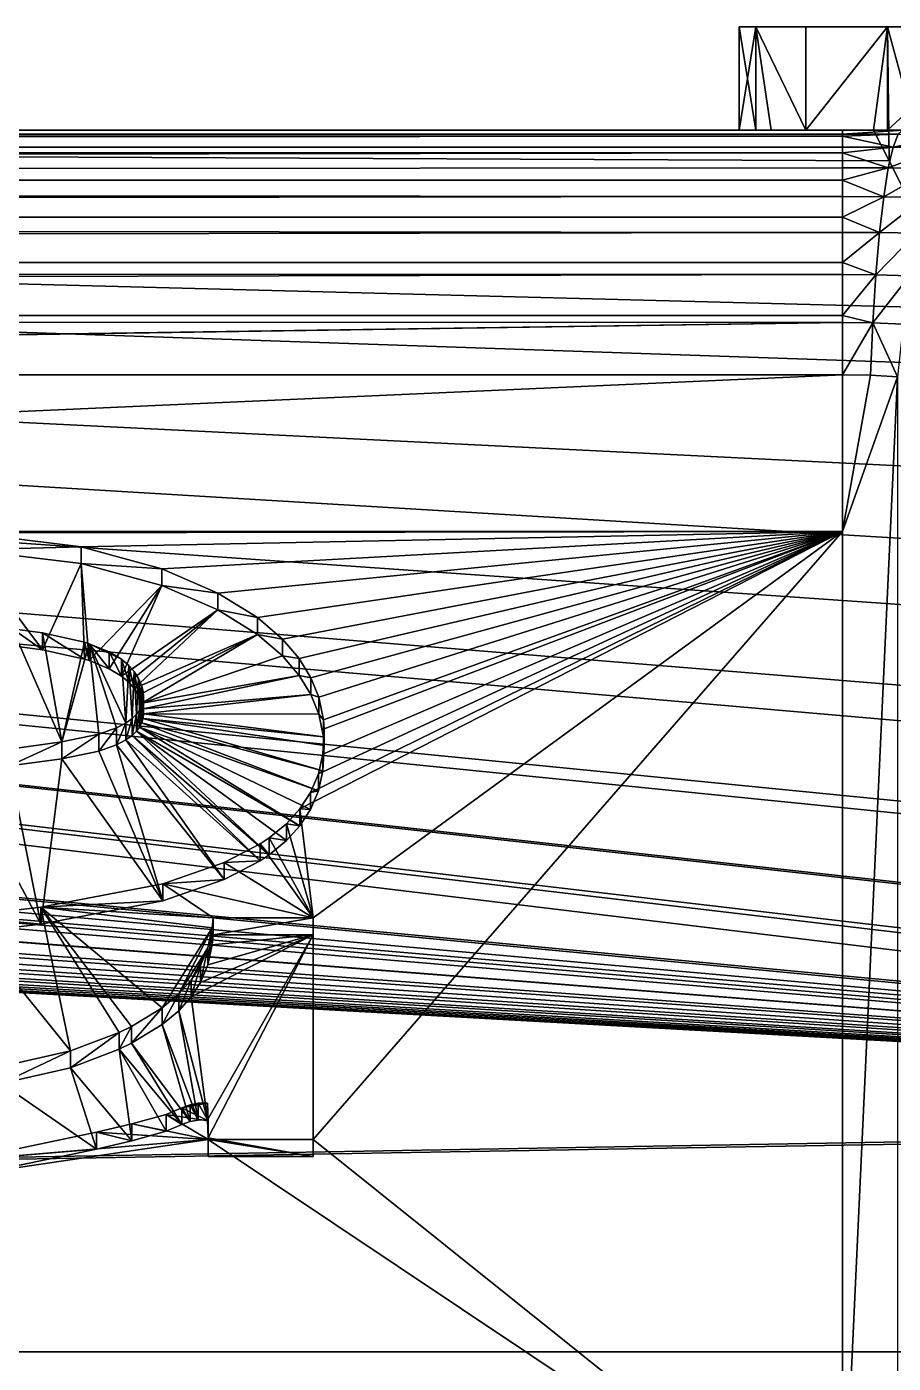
# Model space of a CAD drawing. Header units: metres. Extents: x 0 to 119, y 0 to 68.
# Drawn here: x 79.47 to 83.67, y 61.03 to 67.5 of the extents above; entities that cross this region are included whole.
import ezdxf

# ---------------------------------------------------------------- set-up
doc = ezdxf.new("R2010")
doc.units = ezdxf.units.M

msp = doc.modelspace()

# ---------------------------------------------------------------- linework, layer by layer
for points in [[(83.002014, 67.5, 29.218596), (82.921104, 67, 30.35), (82.921104, 67.5, 30.35)], [(82.921104, 67.5, 30.35), (82.921104, 67, 30.35), (83.002014, 67, 31.481403)], [(82.921104, 67.5, 30.35), (83.002014, 67, 31.481403), (83.002014, 67.5, 31.481403)], [(83.002014, 67.5, 29.218596), (83.002014, 67, 29.218596), (82.921104, 67, 30.35)], [(97.559067, 67.5, 34.648094), (83.002014, 67.5, 29.218596), (82.921104, 67.5, 30.35)], [(97.559067, 67.5, 34.648094), (82.921104, 67.5, 30.35), (83.002014, 67.5, 31.481403)], [(83.002014, 67.5, 31.481403), (83.002014, 67, 31.481403), (83.243134, 67, 32.589775)], [(83.002014, 67.5, 31.481403), (83.243134, 67, 32.589775), (83.243134, 67.5, 32.589775)], [(83.243134, 67, 28.110226), (83.075348, 67, 28.881525), (83.002014, 67.5, 29.218596)], [(83.002014, 67.5, 29.218596), (83.075348, 67, 28.881525), (83.002014, 67, 29.218596)], [(83.243134, 67.5, 28.110226), (83.243134, 67, 28.110226), (83.002014, 67.5, 29.218596)], [(83.243134, 67.5, 28.110226), (83.002014, 67.5, 29.218596), (97.559067, 67.5, 34.648094)], [(83.002014, 67.5, 31.481403), (83.243134, 67.5, 32.589775), (97.559067, 67.5, 34.648094)], [(83.243134, 67, 32.589775), (83.571785, 67, 33.5), (83.639526, 67.5, 33.652546)], [(83.243134, 67.5, 32.589775), (83.243134, 67, 32.589775), (83.639526, 67.5, 33.652546)], [(83.639526, 67.5, 27.047449), (83.639526, 67, 27.047449), (83.243134, 67, 28.110226)], [(83.639526, 67.5, 27.047449), (83.243134, 67, 28.110226), (83.243134, 67.5, 28.110226)], [(97.559067, 67.5, 34.648094), (83.639526, 67.5, 27.047449), (83.243134, 67.5, 28.110226)], [(97.559067, 67.5, 34.648094), (83.243134, 67.5, 32.589775), (83.639526, 67.5, 33.652546)], [(83.571785, 67, 33.5), (83.647041, 66.851196, 33.6488), (83.639526, 67.5, 33.652546)], [(84.183136, 67.5, 26.051905), (84.183136, 67, 26.051905), (83.639526, 67, 27.047449)], [(84.183136, 67.5, 26.051905), (83.639526, 67, 27.047449), (83.639526, 67.5, 27.047449)], [(83.639526, 67.5, 33.652546), (83.647041, 66.851196, 33.6488), (84.00843, 66.136734, 34.363266)], [(83.639526, 67.5, 33.652546), (84.00843, 66.136734, 34.363266), (84.183136, 67.5, 34.648094)], [(97.559067, 67.5, 34.648094), (84.183136, 67.5, 26.051905), (83.639526, 67.5, 27.047449)], [(97.559067, 67.5, 34.648094), (83.639526, 67.5, 33.652546), (84.183136, 67.5, 34.648094)], [(83.421097, 66.979347, 17.51034), (2.121098, 66.972885, 17.469748), (9.029355, 67, 17.797012)], [(83.421097, 66.970566, 17.470276), (2.121098, 66.972885, 17.469748), (83.421097, 66.979347, 17.51034)], [(83.421097, 66.970566, 17.470276), (2.121098, 66.972717, 17.467789), (2.121098, 66.972885, 17.469748)], [(2.121098, 66.892578, 17.151358), (2.121098, 66.972717, 17.467789), (83.421097, 66.970566, 17.470276)], [(83.421097, 66.917824, 17.229591), (2.121098, 66.892578, 17.151358), (83.421097, 66.970566, 17.470276)], [(9.029355, 67, 17.797012), (30.821098, 67, 19), (83.421097, 67, 17.797012)], [(83.421097, 66.979347, 17.51034), (9.029355, 67, 17.797012), (83.421097, 67, 17.797012)], [(83.421097, 67, 17.797012), (30.821098, 67, 19), (32.14629, 67, 19)], [(83.421097, 67, 17.797012), (32.14629, 67, 19), (37.921097, 67, 19)], [(37.921097, 67, 19), (42.2211, 67, 19), (83.421097, 67, 17.797012)], [(42.2211, 67, 19), (47.995907, 67, 19), (83.421097, 67, 17.797012)], [(83.421097, 67, 17.797012), (47.995907, 67, 19), (49.321098, 67, 19)], [(83.421097, 67, 17.797012), (49.321098, 67, 19), (49.555748, 67, 19.018467)], [(49.555748, 67, 19.018467), (49.784622, 67, 19.073416), (83.421097, 67, 17.797012)], [(49.784622, 67, 19.073416), (50.002083, 67, 19.16349), (83.421097, 67, 17.797012)], [(83.421097, 67, 17.797012), (50.002083, 67, 19.16349), (50.202774, 67, 19.286474)], [(83.421097, 67, 17.797012), (50.202774, 67, 19.286474), (50.381756, 67, 19.439339)], [(50.381756, 67, 19.439339), (50.534626, 67, 19.61832), (83.421097, 67, 17.797012)], [(83.421097, 67, 17.797012), (50.534626, 67, 19.61832), (50.657608, 67, 19.819014)], [(83.421097, 67, 17.797012), (50.657608, 67, 19.819014), (83.716087, 67, 17.784113)], [(50.747684, 67, 20.036474), (83.716087, 67, 17.784113), (50.657608, 67, 19.819014)], [(50.802631, 67, 20.265348), (83.716087, 67, 17.784113), (50.747684, 67, 20.036474)], [(84.183136, 67, 26.051905), (84.862885, 67, 25.143856), (50.802631, 67, 20.265348)], [(50.802631, 67, 20.265348), (84.862885, 67, 25.143856), (83.716087, 67, 17.784113)], [(50.821098, 67, 20.499998), (83.243134, 67, 28.110226), (50.802631, 67, 20.265348)], [(50.802631, 67, 20.265348), (83.243134, 67, 28.110226), (83.639526, 67, 27.047449)], [(50.802631, 67, 20.265348), (83.639526, 67, 27.047449), (84.183136, 67, 26.051905)], [(83.002014, 67, 29.218596), (83.075348, 67, 28.881525), (50.821098, 67, 28.881525)], [(50.821098, 67, 28.881525), (83.075348, 67, 28.881525), (50.821098, 67, 20.499998)], [(50.821098, 67, 20.499998), (83.075348, 67, 28.881525), (83.243134, 67, 28.110226)], [(83.571785, 67, 33.5), (83.243134, 67, 32.589775), (50.821098, 67, 33.5)], [(50.821098, 67, 33.5), (83.243134, 67, 32.589775), (83.002014, 67, 31.481403)], [(50.821098, 67, 33.5), (83.002014, 67, 31.481403), (50.821098, 67, 28.881525)], [(50.821098, 67, 28.881525), (83.002014, 67, 31.481403), (82.921104, 67, 30.35)], [(50.821098, 67, 28.881525), (82.921104, 67, 30.35), (83.002014, 67, 29.218596)], [(88.437897, 62.581509, 37.918488), (87.569298, 62.920338, 37.579655), (50.821098, 67, 33.5)], [(50.821098, 66, 34.5), (89.375198, 62.342007, 38.157993), (50.821098, 67, 33.5)], [(50.821098, 67, 33.5), (89.375198, 62.342007, 38.157993), (88.633743, 62.531464, 37.968533)], [(50.821098, 67, 33.5), (88.633743, 62.531464, 37.968533), (88.437897, 62.581509, 37.918488)], [(87.569298, 62.920338, 37.579655), (87.536636, 62.933086, 37.56691), (50.821098, 67, 33.5)], [(50.821098, 67, 33.5), (87.536636, 62.933086, 37.56691), (86.684731, 63.391529, 37.108467)], [(50.821098, 67, 33.5), (86.684731, 63.391529, 37.108467), (86.576988, 63.46772, 37.032284)], [(86.576988, 63.46772, 37.032284), (85.894836, 63.950054, 36.549946), (50.821098, 67, 33.5)], [(50.821098, 67, 33.5), (85.894836, 63.950054, 36.549946), (85.673393, 64.151131, 36.348873)], [(50.821098, 67, 33.5), (85.673393, 64.151131, 36.348873), (85.178619, 64.600388, 35.899612)], [(85.178619, 64.600388, 35.899612), (84.874023, 64.953468, 35.546532), (50.821098, 67, 33.5)], [(50.821098, 67, 33.5), (84.874023, 64.953468, 35.546532), (84.5467, 65.332893, 35.167107)], [(50.821098, 67, 33.5), (84.5467, 65.332893, 35.167107), (84.194214, 65.859291, 34.640713)], [(84.194214, 65.859291, 34.640713), (84.00843, 66.136734, 34.363266), (50.821098, 67, 33.5)], [(50.821098, 67, 33.5), (84.00843, 66.136734, 34.363266), (83.647041, 66.851196, 33.6488)], [(50.821098, 67, 33.5), (83.647041, 66.851196, 33.6488), (83.571785, 67, 33.5)], [(83.716087, 67, 17.784113), (83.69104, 66.979294, 17.498184), (83.421097, 66.979347, 17.51034)], [(83.716087, 67, 17.784113), (83.421097, 66.979347, 17.51034), (83.421097, 67, 17.797012)], [(83.69104, 66.979294, 17.498184), (83.421097, 66.970566, 17.470276), (83.421097, 66.979347, 17.51034)], [(83.69104, 66.979294, 17.498184), (83.666512, 66.917618, 17.218176), (83.421097, 66.970566, 17.470276)], [(83.666512, 66.917618, 17.218176), (83.421097, 66.917824, 17.229591), (83.421097, 66.970566, 17.470276)], [(83.960175, 66.979141, 17.461615), (83.666512, 66.917618, 17.218176), (83.69104, 66.979294, 17.498184)], [(83.960175, 66.979141, 17.461615), (83.911102, 66.917007, 17.183844), (83.666512, 66.917618, 17.218176)], [(83.421097, 66.888939, 17.152763), (2.121098, 66.892578, 17.151358), (83.421097, 66.917824, 17.229591)], [(83.421097, 66.888939, 17.152763), (2.121098, 66.891609, 17.147547), (2.121098, 66.892578, 17.151358)], [(2.121098, 66.761261, 16.850426), (2.121098, 66.891609, 17.147547), (83.421097, 66.888939, 17.152763)], [(83.666512, 66.917618, 17.218176), (83.421097, 66.888939, 17.152763), (83.421097, 66.917824, 17.229591)], [(83.643005, 66.816238, 16.949884), (83.421097, 66.888939, 17.152763), (83.666512, 66.917618, 17.218176)], [(83.911102, 66.917007, 17.183844), (83.643005, 66.816238, 16.949884), (83.666512, 66.917618, 17.218176)], [(83.911102, 66.917007, 17.183844), (83.864098, 66.814896, 16.917784), (83.643005, 66.816238, 16.949884)], [(83.421097, 66.816689, 16.960558), (2.121098, 66.761261, 16.850426), (83.421097, 66.888939, 17.152763)], [(83.643005, 66.816238, 16.949884), (83.421097, 66.816689, 16.960558), (83.421097, 66.888939, 17.152763)], [(83.421097, 66.757271, 16.852674), (2.121098, 66.761261, 16.850426), (83.421097, 66.816689, 16.960558)], [(83.421097, 66.757271, 16.852674), (83.421097, 66.816689, 16.960558), (83.643005, 66.816238, 16.949884)], [(83.421097, 66.757271, 16.852674), (83.643005, 66.816238, 16.949884), (83.621017, 66.677254, 16.698862)], [(83.621017, 66.677254, 16.698862), (83.643005, 66.816238, 16.949884), (83.864098, 66.814896, 16.917784)], [(83.621017, 66.677254, 16.698862), (83.864098, 66.814896, 16.917784), (83.820152, 66.674927, 16.668983)], [(83.421097, 66.757271, 16.852674), (2.121098, 66.758896, 16.845026), (2.121098, 66.761261, 16.850426)], [(83.421097, 66.678032, 16.708799), (2.121098, 66.582497, 16.575058), (2.121098, 66.758896, 16.845026)], [(83.421097, 66.678032, 16.708799), (2.121098, 66.758896, 16.845026), (83.421097, 66.757271, 16.852674)], [(83.621017, 66.677254, 16.698862), (83.421097, 66.678032, 16.708799), (83.421097, 66.757271, 16.852674)], [(83.421097, 66.578995, 16.577765), (2.121098, 66.582497, 16.575058), (83.421097, 66.678032, 16.708799)], [(83.621017, 66.677254, 16.698862), (83.421097, 66.578995, 16.577765), (83.421097, 66.678032, 16.708799)], [(83.600998, 66.503555, 16.470308), (83.421097, 66.578995, 16.577765), (83.621017, 66.677254, 16.698862)], [(83.820152, 66.674927, 16.668983), (83.600998, 66.503555, 16.470308), (83.621017, 66.677254, 16.698862)], [(83.820152, 66.674927, 16.668983), (83.780151, 66.500023, 16.442629), (83.600998, 66.503555, 16.470308)], [(83.421097, 66.578995, 16.577765), (2.121098, 66.578194, 16.568474), (2.121098, 66.582497, 16.575058)], [(83.421097, 66.504723, 16.479513), (2.121098, 66.578194, 16.568474), (83.421097, 66.578995, 16.577765)], [(83.421097, 66.504723, 16.479513), (2.121098, 66.361092, 16.332676), (2.121098, 66.578194, 16.568474)], [(83.600998, 66.503555, 16.470308), (83.421097, 66.504723, 16.479513), (83.421097, 66.578995, 16.577765)], [(83.421097, 66.358711, 16.33514), (2.121098, 66.361092, 16.332676), (83.421097, 66.504723, 16.479513)], [(83.421097, 66.358711, 16.33514), (83.421097, 66.504723, 16.479513), (83.600998, 66.503555, 16.470308)], [(83.421097, 66.358711, 16.33514), (83.600998, 66.503555, 16.470308), (83.583359, 66.298721, 16.268953)], [(83.583359, 66.298721, 16.268953), (83.600998, 66.503555, 16.470308), (83.780151, 66.500023, 16.442629)], [(83.583359, 66.298721, 16.268953), (83.780151, 66.500023, 16.442629), (83.744972, 66.293846, 16.243443)], [(83.421097, 66.358711, 16.33514), (2.121098, 66.354431, 16.325443), (2.121098, 66.361092, 16.332676)], [(83.421097, 66.300339, 16.277435), (2.121098, 66.354431, 16.325443), (83.421097, 66.358711, 16.33514)], [(83.421097, 66.300339, 16.277435), (2.121098, 66.103027, 16.129808), (2.121098, 66.354431, 16.325443)], [(83.583359, 66.298721, 16.268953), (83.421097, 66.300339, 16.277435), (83.421097, 66.358711, 16.33514)], [(83.421097, 66.102104, 16.131102), (2.121098, 66.103027, 16.129808), (83.421097, 66.300339, 16.277435)], [(83.583359, 66.298721, 16.268953), (83.421097, 66.102104, 16.131102), (83.421097, 66.300339, 16.277435)], [(83.568466, 66.067001, 16.098967), (83.421097, 66.102104, 16.131102), (83.583359, 66.298721, 16.268953)], [(83.744972, 66.293846, 16.243443), (83.568466, 66.067001, 16.098967), (83.583359, 66.298721, 16.268953)], [(83.744972, 66.293846, 16.243443), (83.715309, 66.060669, 16.075581), (83.568466, 66.067001, 16.098967)], [(83.421097, 66.102104, 16.131102), (2.121098, 66.093719, 16.122562), (2.121098, 66.103027, 16.129808)], [(83.421097, 66.069107, 16.106743), (2.121098, 66.093719, 16.122562), (83.421097, 66.102104, 16.131102)], [(83.421097, 66.069107, 16.106743), (66.429298, 65.815788, 15.970955), (2.121098, 66.093719, 16.122562)], [(83.421097, 65.815788, 15.970955), (66.429298, 65.815788, 15.970955), (83.421097, 66.069107, 16.106743)], [(83.568466, 66.067001, 16.098967), (83.421097, 66.069107, 16.106743), (83.421097, 66.102104, 16.131102)], [(83.421097, 65.815788, 15.970955), (83.421097, 66.069107, 16.106743), (83.568466, 66.067001, 16.098967)], [(83.568466, 66.067001, 16.098967), (83.556641, 65.813194, 15.963867), (83.421097, 65.815788, 15.970955)], [(83.568466, 66.067001, 16.098967), (83.687012, 65.805656, 15.9433), (83.556641, 65.813194, 15.963867)], [(83.715309, 66.060669, 16.075581), (83.687012, 65.805656, 15.9433), (83.568466, 66.067001, 16.098967)], [(50.821098, 66, 34.5), (50.792446, 65.766663, 34.733341), (89.741478, 62.294712, 38.205288)], [(89.741478, 62.294712, 38.205288), (89.375198, 62.342007, 38.157993), (50.821098, 66, 34.5)], [(66.429298, 65.815788, 15.970955), (83.421097, 65.815788, 15.970955), (66.429298, 65.056313, 15.631657)], [(66.429298, 65.056313, 15.631657), (83.421097, 65.815788, 15.970955), (83.421097, 65.056313, 15.631657)], [(83.556641, 65.813194, 15.963867), (83.421097, 65.056313, 15.631657), (83.421097, 65.815788, 15.970955)], [(83.687012, 65.805656, 15.9433), (83.421097, 65.056313, 15.631657), (83.556641, 65.813194, 15.963867)], [(83.686882, 60.06583, 13.37725), (83.421097, 60.060982, 13.4), (83.687012, 65.805656, 15.9433)], [(83.687012, 65.805656, 15.9433), (83.421097, 60.060982, 13.4), (83.421097, 65.056313, 15.631657)], [(89.741478, 62.294712, 38.205288), (50.792446, 65.766663, 34.733341), (50.776531, 65.63707, 34.86293)], [(90.334648, 62.218117, 38.281879), (50.776531, 65.63707, 34.86293), (50.739777, 65.539383, 34.960613)], [(89.741478, 62.294712, 38.205288), (50.776531, 65.63707, 34.86293), (90.334648, 62.218117, 38.281879)], [(90.334648, 62.218117, 38.281879), (50.739777, 65.539383, 34.960613), (50.65696, 65.319267, 35.180725)], [(50.654789, 65.313507, 35.186493), (50.529243, 65.121895, 35.378098), (90.334648, 62.218117, 38.281879)], [(50.65696, 65.319267, 35.180725), (50.654789, 65.313507, 35.186493), (90.334648, 62.218117, 38.281879)], [(90.334648, 62.218117, 38.281879), (50.529243, 65.121895, 35.378098), (50.48299, 65.051315, 35.448681)], [(90.334648, 62.218117, 38.281879), (50.48299, 65.051315, 35.448681), (50.377182, 64.943848, 35.556145)], [(66.429298, 65.056313, 15.631657), (83.421097, 65.056313, 15.631657), (79.18676, 65.049797, 15.628748)], [(79.18676, 65.049797, 15.628748), (83.421097, 65.056313, 15.631657), (79.736862, 64.983101, 15.59895)], [(79.18676, 64.968224, 15.811354), (79.18676, 65.049797, 15.628748), (79.736862, 64.983101, 15.59895)], [(79.736862, 64.983101, 15.59895), (83.421097, 65.056313, 15.631657), (80.126373, 64.876434, 15.551299)], [(80.126373, 64.876434, 15.551299), (83.421097, 65.056313, 15.631657), (80.398178, 64.758705, 15.498701)], [(83.421097, 65.056313, 15.631657), (80.589607, 64.639938, 15.445647), (80.398178, 64.758705, 15.498701)], [(83.421097, 65.056313, 15.631657), (80.710739, 64.536201, 15.399299), (80.589607, 64.639938, 15.445647)], [(80.791313, 64.442017, 15.357224), (80.710739, 64.536201, 15.399299), (83.421097, 65.056313, 15.631657)], [(83.421097, 65.056313, 15.631657), (80.848022, 64.349213, 15.315762), (80.791313, 64.442017, 15.357224)], [(80.794945, 63.714146, 15.032047), (80.846146, 63.793175, 15.067353), (83.421097, 65.056313, 15.631657)], [(83.421097, 65.056313, 15.631657), (80.859344, 63.18642, 14.796286), (80.794945, 63.714146, 15.032047)], [(83.421097, 65.056313, 15.631657), (80.846146, 63.793175, 15.067353), (80.884483, 63.883579, 15.107741)], [(83.421097, 65.056313, 15.631657), (80.886017, 64.254845, 15.273602), (80.848022, 64.349213, 15.315762)], [(83.421097, 60.060982, 13.4), (80.859344, 62.113972, 14.317171), (83.421097, 65.056313, 15.631657)], [(83.421097, 65.056313, 15.631657), (80.859344, 62.113972, 14.317171), (80.859344, 63.18642, 14.796286)], [(80.884483, 63.883579, 15.107741), (80.906387, 63.979237, 15.150478), (83.421097, 65.056313, 15.631657)], [(80.908821, 64.144485, 15.224299), (80.886017, 64.254845, 15.273602), (83.421097, 65.056313, 15.631657)], [(83.421097, 65.056313, 15.631657), (80.906387, 63.979237, 15.150478), (80.912071, 64.102066, 15.205351)], [(83.421097, 65.056313, 15.631657), (80.912071, 64.102066, 15.205351), (80.908821, 64.144485, 15.224299)], [(79.18676, 64.968224, 15.811354), (79.736862, 64.983101, 15.59895), (79.736862, 64.901512, 15.781555)], [(79.736862, 64.901512, 15.781555), (79.54985, 64.484627, 15.595308), (79.18676, 64.968224, 15.811354)], [(79.18676, 64.968224, 15.811354), (79.54985, 64.484627, 15.595308), (79.404144, 64.503944, 15.603942)], [(79.736862, 64.901512, 15.781555), (79.736862, 64.983101, 15.59895), (80.126373, 64.876434, 15.551299)], [(50.377182, 64.943848, 35.556145), (50.287701, 64.852966, 35.64703), (90.334648, 62.218117, 38.281879)], [(79.736862, 64.901512, 15.781555), (79.753403, 64.43924, 15.575031), (79.54985, 64.484627, 15.595308)], [(79.736862, 64.901512, 15.781555), (80.126373, 64.876434, 15.551299), (80.126373, 64.794853, 15.733905)], [(80.126373, 64.794853, 15.733905), (79.775543, 64.432121, 15.571854), (79.736862, 64.901512, 15.781555)], [(79.775543, 64.432121, 15.571854), (79.753403, 64.43924, 15.575031), (79.736862, 64.901512, 15.781555)], [(50.287701, 64.852966, 35.64703), (50.199875, 64.79055, 35.70945), (90.334648, 62.218117, 38.281879)], [(80.126373, 64.794853, 15.733905), (80.126373, 64.876434, 15.551299), (80.398178, 64.758705, 15.498701)], [(90.334648, 62.218117, 38.281879), (50.199875, 64.79055, 35.70945), (50.08651, 64.709984, 35.79002)], [(80.126373, 64.794853, 15.733905), (79.871552, 64.392555, 15.554173), (79.775543, 64.432121, 15.571854)], [(79.931053, 64.356544, 15.53809), (79.871552, 64.392555, 15.554173), (80.126373, 64.794853, 15.733905)], [(80.126373, 64.794853, 15.733905), (80.398178, 64.677116, 15.681308), (79.931053, 64.356544, 15.53809)], [(80.126373, 64.794853, 15.733905), (80.398178, 64.758705, 15.498701), (80.398178, 64.677116, 15.681308)], [(80.398178, 64.677116, 15.681308), (80.398178, 64.758705, 15.498701), (80.589607, 64.639938, 15.445647)], [(90.334648, 62.218117, 38.281879), (50.08651, 64.709984, 35.79002), (50.000286, 64.667099, 35.832905)], [(50.000286, 64.667099, 35.832905), (49.888046, 64.611275, 35.888733), (90.334648, 62.218117, 38.281879)], [(80.398178, 64.677116, 15.681308), (79.966423, 64.32708, 15.524923), (79.931053, 64.356544, 15.53809)], [(80.398178, 64.677116, 15.681308), (79.993073, 64.297256, 15.511602), (79.966423, 64.32708, 15.524923)], [(80.589607, 64.558365, 15.628252), (79.993073, 64.297256, 15.511602), (80.398178, 64.677116, 15.681308)], [(80.398178, 64.677116, 15.681308), (80.589607, 64.639938, 15.445647), (80.589607, 64.558365, 15.628252)], [(80.589607, 64.558365, 15.628252), (80.589607, 64.639938, 15.445647), (80.710739, 64.536201, 15.399299)], [(90.334648, 62.218117, 38.281879), (49.783546, 64.576668, 35.923332), (49.694962, 64.54734, 35.95266)], [(49.888046, 64.611275, 35.888733), (49.783546, 64.576668, 35.923332), (90.334648, 62.218117, 38.281879)], [(79.389198, 64.003967, 15.161525), (79.404144, 64.585526, 15.421335), (79.642891, 64.038055, 15.176754)], [(79.642891, 64.038055, 15.176754), (79.404144, 64.585526, 15.421335), (79.54985, 64.5662, 15.412703)], [(79.54985, 64.484627, 15.595308), (79.54985, 64.5662, 15.412703), (79.404144, 64.585526, 15.421335)], [(79.54985, 64.484627, 15.595308), (79.404144, 64.585526, 15.421335), (79.404144, 64.503944, 15.603942)], [(79.54985, 64.5662, 15.412703), (79.753403, 64.520813, 15.392426), (79.642891, 64.038055, 15.176754)], [(79.753403, 64.43924, 15.575031), (79.753403, 64.520813, 15.392426), (79.54985, 64.5662, 15.412703)], [(79.753403, 64.43924, 15.575031), (79.54985, 64.5662, 15.412703), (79.54985, 64.484627, 15.595308)], [(25.088182, 61.085785, 39.414211), (90.334648, 62.218117, 38.281879), (49.321098, 64.5, 36)], [(49.321098, 64.5, 36), (90.334648, 62.218117, 38.281879), (49.506683, 64.51152, 35.988472)], [(49.555313, 64.520775, 35.979225), (49.506683, 64.51152, 35.988472), (90.334648, 62.218117, 38.281879)], [(90.334648, 62.218117, 38.281879), (49.694962, 64.54734, 35.95266), (49.555313, 64.520775, 35.979225)], [(79.642891, 64.038055, 15.176754), (79.753403, 64.520813, 15.392426), (79.775543, 64.513695, 15.389248)], [(79.642891, 64.038055, 15.176754), (79.775543, 64.513695, 15.389248), (79.821617, 64.07547, 15.193468)], [(79.775543, 64.432121, 15.571854), (79.775543, 64.513695, 15.389248), (79.753403, 64.520813, 15.392426)], [(79.775543, 64.432121, 15.571854), (79.753403, 64.520813, 15.392426), (79.753403, 64.43924, 15.575031)], [(79.775543, 64.513695, 15.389248), (79.952446, 64.129654, 15.217672), (79.907883, 64.106346, 15.207263)], [(79.931053, 64.438126, 15.355485), (79.952446, 64.129654, 15.217672), (79.775543, 64.513695, 15.389248)], [(79.931053, 64.438126, 15.355485), (79.775543, 64.513695, 15.389248), (79.871552, 64.474129, 15.371569)], [(79.821617, 64.07547, 15.193468), (79.775543, 64.513695, 15.389248), (79.907883, 64.106346, 15.207263)], [(79.871552, 64.392555, 15.554173), (79.871552, 64.474129, 15.371569), (79.775543, 64.513695, 15.389248)], [(79.871552, 64.392555, 15.554173), (79.775543, 64.513695, 15.389248), (79.775543, 64.432121, 15.571854)], [(80.589607, 64.558365, 15.628252), (80.014275, 64.263794, 15.496652), (79.993073, 64.297256, 15.511602)], [(80.030083, 64.226326, 15.479915), (80.014275, 64.263794, 15.496652), (80.589607, 64.558365, 15.628252)], [(80.589607, 64.558365, 15.628252), (80.710739, 64.45462, 15.581905), (80.030083, 64.226326, 15.479915)], [(80.589607, 64.558365, 15.628252), (80.710739, 64.536201, 15.399299), (80.710739, 64.45462, 15.581905)], [(80.710739, 64.45462, 15.581905), (80.710739, 64.536201, 15.399299), (80.791313, 64.442017, 15.357224)], [(79.931053, 64.356544, 15.53809), (79.931053, 64.438126, 15.355485), (79.871552, 64.474129, 15.371569)], [(79.931053, 64.356544, 15.53809), (79.871552, 64.474129, 15.371569), (79.871552, 64.392555, 15.554173)], [(79.966423, 64.408653, 15.342319), (79.952446, 64.129654, 15.217672), (79.931053, 64.438126, 15.355485)], [(79.966423, 64.32708, 15.524923), (79.966423, 64.408653, 15.342319), (79.931053, 64.438126, 15.355485)], [(79.966423, 64.32708, 15.524923), (79.931053, 64.438126, 15.355485), (79.931053, 64.356544, 15.53809)], [(80.030083, 64.226326, 15.479915), (80.710739, 64.45462, 15.581905), (80.791313, 64.360443, 15.539828)], [(80.710739, 64.45462, 15.581905), (80.791313, 64.442017, 15.357224), (80.791313, 64.360443, 15.539828)], [(80.791313, 64.360443, 15.539828), (80.791313, 64.442017, 15.357224), (80.848022, 64.349213, 15.315762)], [(79.966423, 64.408653, 15.342319), (79.983192, 64.15155, 15.227456), (79.952446, 64.129654, 15.217672)], [(79.993073, 64.378838, 15.328997), (79.983192, 64.15155, 15.227456), (79.966423, 64.408653, 15.342319)], [(79.993073, 64.297256, 15.511602), (79.993073, 64.378838, 15.328997), (79.966423, 64.408653, 15.342319)], [(79.993073, 64.297256, 15.511602), (79.966423, 64.408653, 15.342319), (79.966423, 64.32708, 15.524923)], [(79.993073, 64.378838, 15.328997), (80.004204, 64.171837, 15.236521), (79.983192, 64.15155, 15.227456)], [(80.014275, 64.345367, 15.314046), (80.004204, 64.171837, 15.236521), (79.993073, 64.378838, 15.328997)], [(80.014275, 64.263794, 15.496652), (80.014275, 64.345367, 15.314046), (79.993073, 64.378838, 15.328997)], [(80.014275, 64.263794, 15.496652), (79.993073, 64.378838, 15.328997), (79.993073, 64.297256, 15.511602)], [(80.014275, 64.345367, 15.314046), (80.018776, 64.191162, 15.245153), (80.004204, 64.171837, 15.236521)], [(80.030083, 64.307907, 15.297309), (80.018776, 64.191162, 15.245153), (80.014275, 64.345367, 15.314046)], [(80.030083, 64.226326, 15.479915), (80.030083, 64.307907, 15.297309), (80.014275, 64.345367, 15.314046)], [(80.030083, 64.226326, 15.479915), (80.014275, 64.345367, 15.314046), (80.014275, 64.263794, 15.496652)], [(80.030083, 64.307907, 15.297309), (80.029305, 64.211517, 15.254248), (80.018776, 64.191162, 15.245153)], [(80.036713, 64.280136, 15.284904), (80.029305, 64.211517, 15.254248), (80.030083, 64.307907, 15.297309)], [(80.030083, 64.226326, 15.479915), (80.791313, 64.360443, 15.539828), (80.036713, 64.198563, 15.467508)], [(80.036713, 64.198563, 15.467508), (80.036713, 64.280136, 15.284904), (80.030083, 64.307907, 15.297309)], [(80.036713, 64.198563, 15.467508), (80.030083, 64.307907, 15.297309), (80.030083, 64.226326, 15.479915)], [(80.036713, 64.198563, 15.467508), (80.791313, 64.360443, 15.539828), (80.848022, 64.267639, 15.498368)], [(80.791313, 64.360443, 15.539828), (80.848022, 64.349213, 15.315762), (80.848022, 64.267639, 15.498368)], [(80.848022, 64.267639, 15.498368), (80.848022, 64.349213, 15.315762), (80.886017, 64.254845, 15.273602)], [(80.036713, 64.280136, 15.284904), (80.035927, 64.233414, 15.26403), (80.029305, 64.211517, 15.254248)], [(80.038361, 64.255852, 15.274054), (80.035927, 64.233414, 15.26403), (80.036713, 64.280136, 15.284904)], [(80.035927, 64.151833, 15.446635), (80.035927, 64.233414, 15.26403), (80.038361, 64.255852, 15.274054)], [(80.035927, 64.151833, 15.446635), (80.038361, 64.255852, 15.274054), (80.038361, 64.174271, 15.456659)], [(80.038361, 64.174271, 15.456659), (80.038361, 64.255852, 15.274054), (80.036713, 64.280136, 15.284904)], [(80.038361, 64.174271, 15.456659), (80.036713, 64.280136, 15.284904), (80.036713, 64.198563, 15.467508)], [(80.036713, 64.198563, 15.467508), (80.848022, 64.267639, 15.498368), (80.038361, 64.174271, 15.456659)], [(80.038361, 64.174271, 15.456659), (80.848022, 64.267639, 15.498368), (80.886017, 64.173256, 15.456208)], [(80.848022, 64.267639, 15.498368), (80.886017, 64.254845, 15.273602), (80.886017, 64.173256, 15.456208)], [(80.886017, 64.173256, 15.456208), (80.886017, 64.254845, 15.273602), (80.908821, 64.144485, 15.224299)], [(80.004204, 64.090256, 15.419127), (80.004204, 64.171837, 15.236521), (80.018776, 64.191162, 15.245153)], [(80.004204, 64.090256, 15.419127), (80.018776, 64.191162, 15.245153), (80.018776, 64.109581, 15.427759)], [(80.018776, 64.109581, 15.427759), (80.018776, 64.191162, 15.245153), (80.029305, 64.211517, 15.254248)], [(80.018776, 64.109581, 15.427759), (80.029305, 64.211517, 15.254248), (80.029305, 64.129944, 15.436853)], [(80.029305, 64.129944, 15.436853), (80.029305, 64.211517, 15.254248), (80.035927, 64.233414, 15.26403)], [(80.029305, 64.129944, 15.436853), (80.035927, 64.233414, 15.26403), (80.035927, 64.151833, 15.446635)], [(79.907883, 64.024765, 15.389868), (79.907883, 64.106346, 15.207263), (79.952446, 64.129654, 15.217672)], [(79.907883, 64.024765, 15.389868), (79.952446, 64.129654, 15.217672), (79.952446, 64.048065, 15.400278)], [(79.952446, 64.048065, 15.400278), (79.952446, 64.129654, 15.217672), (79.983192, 64.15155, 15.227456)], [(79.952446, 64.048065, 15.400278), (79.983192, 64.15155, 15.227456), (79.983192, 64.069969, 15.410062)], [(79.983192, 64.069969, 15.410062), (79.983192, 64.15155, 15.227456), (80.004204, 64.171837, 15.236521)], [(79.983192, 64.069969, 15.410062), (80.004204, 64.171837, 15.236521), (80.004204, 64.090256, 15.419127)], [(80.029305, 64.129944, 15.436853), (80.884483, 63.802002, 15.290348), (80.018776, 64.109581, 15.427759)], [(80.035927, 64.151833, 15.446635), (80.906387, 63.897663, 15.333083), (80.029305, 64.129944, 15.436853)], [(80.029305, 64.129944, 15.436853), (80.906387, 63.897663, 15.333083), (80.884483, 63.802002, 15.290348)], [(80.038361, 64.174271, 15.456659), (80.908821, 64.062904, 15.406906), (80.035927, 64.151833, 15.446635)], [(80.035927, 64.151833, 15.446635), (80.908821, 64.062904, 15.406906), (80.912071, 64.020485, 15.387957)], [(80.035927, 64.151833, 15.446635), (80.912071, 64.020485, 15.387957), (80.906387, 63.897663, 15.333083)], [(80.038361, 64.174271, 15.456659), (80.886017, 64.173256, 15.456208), (80.908821, 64.062904, 15.406906)], [(80.886017, 64.173256, 15.456208), (80.908821, 64.144485, 15.224299), (80.908821, 64.062904, 15.406906)], [(80.908821, 64.062904, 15.406906), (80.908821, 64.144485, 15.224299), (80.912071, 64.102066, 15.205351)], [(79.642891, 63.956478, 15.35936), (79.642891, 64.038055, 15.176754), (79.821617, 64.07547, 15.193468)], [(79.642891, 63.956478, 15.35936), (79.821617, 64.07547, 15.193468), (79.821617, 63.993885, 15.376074)], [(79.821617, 63.993885, 15.376074), (79.821617, 64.07547, 15.193468), (79.907883, 64.106346, 15.207263)], [(79.821617, 63.993885, 15.376074), (79.907883, 64.106346, 15.207263), (79.907883, 64.024765, 15.389868)], [(79.952446, 64.048065, 15.400278), (80.42923, 63.372643, 15.098531), (79.907883, 64.024765, 15.389868)], [(79.983192, 64.069969, 15.410062), (80.603386, 63.463428, 15.139089), (79.952446, 64.048065, 15.400278)], [(79.952446, 64.048065, 15.400278), (80.603386, 63.463428, 15.139089), (80.42923, 63.372643, 15.098531)], [(80.004204, 64.090256, 15.419127), (80.646545, 63.492222, 15.151955), (79.983192, 64.069969, 15.410062)], [(79.983192, 64.069969, 15.410062), (80.646545, 63.492222, 15.151955), (80.603386, 63.463428, 15.139089)], [(80.018776, 64.109581, 15.427759), (80.794945, 63.632565, 15.214653), (80.004204, 64.090256, 15.419127)], [(80.794945, 63.632565, 15.214653), (80.729637, 63.560375, 15.182402), (80.004204, 64.090256, 15.419127)], [(80.004204, 64.090256, 15.419127), (80.729637, 63.560375, 15.182402), (80.646545, 63.492222, 15.151955)], [(80.884483, 63.802002, 15.290348), (80.846146, 63.71159, 15.249959), (80.018776, 64.109581, 15.427759)], [(80.018776, 64.109581, 15.427759), (80.846146, 63.71159, 15.249959), (80.794945, 63.632565, 15.214653)], [(80.912071, 64.020485, 15.387957), (80.912071, 64.102066, 15.205351), (80.906387, 63.979237, 15.150478)], [(80.908821, 64.062904, 15.406906), (80.912071, 64.102066, 15.205351), (80.912071, 64.020485, 15.387957)], [(79.389198, 63.92239, 15.344131), (79.389198, 64.003967, 15.161525), (79.642891, 64.038055, 15.176754)], [(79.389198, 63.92239, 15.344131), (79.642891, 64.038055, 15.176754), (79.642891, 63.956478, 15.35936)], [(79.821617, 63.993885, 15.376074), (80.131187, 63.269905, 15.052635), (79.642891, 63.956478, 15.35936)], [(79.907883, 64.024765, 15.389868), (80.131187, 63.269905, 15.052635), (79.821617, 63.993885, 15.376074)], [(79.907883, 64.024765, 15.389868), (80.42923, 63.372643, 15.098531), (80.131187, 63.269905, 15.052635)], [(80.912071, 64.020485, 15.387957), (80.906387, 63.979237, 15.150478), (80.906387, 63.897663, 15.333083)], [(79.389198, 63.92239, 15.344131), (79.542, 63.156364, 15.001911), (79.14817, 63.898914, 15.333644)], [(79.642891, 63.956478, 15.35936), (79.542, 63.156364, 15.001911), (79.389198, 63.92239, 15.344131)], [(79.642891, 63.956478, 15.35936), (80.131187, 63.269905, 15.052635), (79.542, 63.156364, 15.001911)], [(80.906387, 63.897663, 15.333083), (80.906387, 63.979237, 15.150478), (80.884483, 63.883579, 15.107741)], [(79.14817, 63.898914, 15.333644), (79.542, 63.156364, 15.001911), (79.158859, 63.11129, 14.981772)], [(80.884483, 63.802002, 15.290348), (80.884483, 63.883579, 15.107741), (80.846146, 63.793175, 15.067353)], [(80.906387, 63.897663, 15.333083), (80.884483, 63.883579, 15.107741), (80.884483, 63.802002, 15.290348)], [(80.846146, 63.71159, 15.249959), (80.846146, 63.793175, 15.067353), (80.794945, 63.714146, 15.032047)], [(80.884483, 63.802002, 15.290348), (80.846146, 63.793175, 15.067353), (80.846146, 63.71159, 15.249959)], [(80.859344, 63.18642, 14.796286), (80.729637, 63.641956, 14.999797), (80.794945, 63.714146, 15.032047)], [(80.794945, 63.632565, 15.214653), (80.794945, 63.714146, 15.032047), (80.729637, 63.641956, 14.999797)], [(80.846146, 63.71159, 15.249959), (80.794945, 63.714146, 15.032047), (80.794945, 63.632565, 15.214653)], [(80.859344, 63.18642, 14.796286), (80.646545, 63.573799, 14.969348), (80.729637, 63.641956, 14.999797)], [(80.729637, 63.560375, 15.182402), (80.729637, 63.641956, 14.999797), (80.646545, 63.573799, 14.969348)], [(80.794945, 63.632565, 15.214653), (80.729637, 63.641956, 14.999797), (80.729637, 63.560375, 15.182402)], [(80.859344, 63.18642, 14.796286), (80.42923, 63.45422, 14.915924), (80.603386, 63.545002, 14.956484)], [(80.603386, 63.463428, 15.139089), (80.603386, 63.545002, 14.956484), (80.42923, 63.45422, 14.915924)], [(80.603386, 63.545002, 14.956484), (80.646545, 63.573799, 14.969348), (80.859344, 63.18642, 14.796286)], [(80.646545, 63.492222, 15.151955), (80.646545, 63.573799, 14.969348), (80.603386, 63.545002, 14.956484)], [(80.646545, 63.492222, 15.151955), (80.603386, 63.545002, 14.956484), (80.603386, 63.463428, 15.139089)], [(80.729637, 63.560375, 15.182402), (80.646545, 63.573799, 14.969348), (80.646545, 63.492222, 15.151955)], [(80.603386, 63.463428, 15.139089), (80.42923, 63.45422, 14.915924), (80.42923, 63.372643, 15.098531)], [(80.859344, 63.18642, 14.796286), (80.131187, 63.351482, 14.870028), (80.42923, 63.45422, 14.915924)], [(80.42923, 63.372643, 15.098531), (80.42923, 63.45422, 14.915924), (80.131187, 63.351482, 14.870028)], [(80.375656, 63.18642, 14.796286), (79.542, 63.237942, 14.819304), (80.131187, 63.351482, 14.870028)], [(80.131187, 63.269905, 15.052635), (80.131187, 63.351482, 14.870028), (79.542, 63.237942, 14.819304)], [(80.42923, 63.372643, 15.098531), (80.131187, 63.351482, 14.870028), (80.131187, 63.269905, 15.052635)], [(80.375656, 63.18642, 14.796286), (80.131187, 63.351482, 14.870028), (80.859344, 63.18642, 14.796286)], [(80.131187, 63.269905, 15.052635), (79.542, 63.237942, 14.819304), (79.542, 63.156364, 15.001911)], [(79.542, 63.237942, 14.819304), (79.684822, 62.543026, 14.508853), (79.158859, 63.192867, 14.799168)], [(79.542, 63.156364, 15.001911), (79.542, 63.237942, 14.819304), (79.158859, 63.192867, 14.799168)], [(80.128181, 62.751724, 14.602086), (79.979477, 62.661438, 14.561752), (79.542, 63.237942, 14.819304)], [(79.979477, 62.661438, 14.561752), (79.919922, 62.631935, 14.548569), (79.542, 63.237942, 14.819304)], [(79.542, 63.237942, 14.819304), (79.919922, 62.631935, 14.548569), (79.684822, 62.543026, 14.508853)], [(80.37088, 63.138187, 14.774737), (80.128181, 62.751724, 14.602086), (79.542, 63.237942, 14.819304)], [(80.37088, 63.138187, 14.774737), (79.542, 63.237942, 14.819304), (80.375656, 63.18642, 14.796286)], [(79.158859, 63.192867, 14.799168), (79.684822, 62.543026, 14.508853), (79.350891, 62.466572, 14.474694)], [(79.542, 63.156364, 15.001911), (79.158859, 63.192867, 14.799168), (79.158859, 63.11129, 14.981772)], [(80.37088, 63.056602, 14.957343), (80.37088, 63.138187, 14.774737), (80.375656, 63.18642, 14.796286)], [(80.37088, 63.056602, 14.957343), (80.375656, 63.18642, 14.796286), (80.375656, 63.104839, 14.978892)], [(80.859344, 63.104839, 14.978892), (80.375656, 63.104839, 14.978892), (80.859344, 63.18642, 14.796286)], [(80.859344, 63.18642, 14.796286), (80.375656, 63.104839, 14.978892), (80.375656, 63.18642, 14.796286)], [(80.859344, 62.113972, 14.317171), (80.859344, 63.104839, 14.978892), (80.859344, 63.18642, 14.796286)], [(80.208717, 62.818333, 14.631845), (80.128181, 62.751724, 14.602086), (80.37088, 63.138187, 14.774737)], [(80.349533, 63.04171, 14.731637), (80.208717, 62.818333, 14.631845), (80.37088, 63.138187, 14.774737)], [(80.313843, 62.874443, 14.875962), (80.859344, 63.104839, 14.978892), (80.268799, 62.803925, 14.844459)], [(80.268799, 62.803925, 14.844459), (80.859344, 63.104839, 14.978892), (80.347412, 62.208538, 14.57847)], [(80.313843, 62.874443, 14.875962), (80.349533, 62.960133, 14.914243), (80.859344, 63.104839, 14.978892)], [(80.347412, 62.208538, 14.57847), (80.859344, 63.104839, 14.978892), (80.351501, 62.122467, 14.540018)], [(80.349533, 62.960133, 14.914243), (80.349533, 63.04171, 14.731637), (80.37088, 63.138187, 14.774737)], [(80.349533, 62.960133, 14.914243), (80.37088, 63.138187, 14.774737), (80.37088, 63.056602, 14.957343)], [(80.859344, 63.104839, 14.978892), (80.349533, 62.960133, 14.914243), (80.37088, 63.056602, 14.957343)], [(80.351501, 62.122467, 14.540018), (80.859344, 63.104839, 14.978892), (80.859344, 62.032391, 14.499776)], [(80.859344, 63.104839, 14.978892), (80.37088, 63.056602, 14.957343), (80.375656, 63.104839, 14.978892)], [(80.859344, 62.032391, 14.499776), (80.859344, 63.104839, 14.978892), (80.859344, 62.113972, 14.317171)], [(80.349533, 63.04171, 14.731637), (80.268799, 62.885502, 14.661852), (80.208717, 62.818333, 14.631845)], [(80.313843, 62.95602, 14.693357), (80.268799, 62.885502, 14.661852), (80.349533, 63.04171, 14.731637)], [(80.313843, 62.874443, 14.875962), (80.313843, 62.95602, 14.693357), (80.349533, 63.04171, 14.731637)], [(80.313843, 62.874443, 14.875962), (80.349533, 63.04171, 14.731637), (80.349533, 62.960133, 14.914243)], [(80.268799, 62.803925, 14.844459), (80.268799, 62.885502, 14.661852), (80.313843, 62.95602, 14.693357)], [(80.268799, 62.803925, 14.844459), (80.313843, 62.95602, 14.693357), (80.313843, 62.874443, 14.875962)], [(80.208717, 62.736755, 14.814449), (80.208717, 62.818333, 14.631845), (80.268799, 62.885502, 14.661852)], [(80.208717, 62.736755, 14.814449), (80.268799, 62.885502, 14.661852), (80.268799, 62.803925, 14.844459)], [(80.128181, 62.670143, 14.784692), (80.128181, 62.751724, 14.602086), (80.208717, 62.818333, 14.631845)], [(80.128181, 62.670143, 14.784692), (80.208717, 62.818333, 14.631845), (80.208717, 62.736755, 14.814449)], [(79.979477, 62.579865, 14.744358), (79.979477, 62.661438, 14.561752), (80.128181, 62.751724, 14.602086)], [(79.979477, 62.579865, 14.744358), (80.128181, 62.751724, 14.602086), (80.128181, 62.670143, 14.784692)], [(80.268799, 62.803925, 14.844459), (80.347412, 62.208538, 14.57847), (80.208717, 62.736755, 14.814449)], [(80.208717, 62.736755, 14.814449), (80.303009, 62.207405, 14.577964), (80.128181, 62.670143, 14.784692)], [(80.208717, 62.736755, 14.814449), (80.347412, 62.208538, 14.57847), (80.303009, 62.207405, 14.577964)], [(79.684822, 62.461452, 14.691459), (79.684822, 62.543026, 14.508853), (79.919922, 62.631935, 14.548569)], [(79.684822, 62.461452, 14.691459), (79.919922, 62.631935, 14.548569), (79.919922, 62.55035, 14.731175)], [(79.919922, 62.55035, 14.731175), (79.919922, 62.631935, 14.548569), (79.979477, 62.661438, 14.561752)], [(79.919922, 62.55035, 14.731175), (79.979477, 62.661438, 14.561752), (79.979477, 62.579865, 14.744358)], [(80.128181, 62.670143, 14.784692), (80.264359, 62.200424, 14.574845), (79.979477, 62.579865, 14.744358)], [(80.128181, 62.670143, 14.784692), (80.303009, 62.207405, 14.577964), (80.264359, 62.200424, 14.574845)], [(79.979477, 62.579865, 14.744358), (80.22438, 62.186398, 14.568579), (79.919922, 62.55035, 14.731175)], [(79.979477, 62.579865, 14.744358), (80.264359, 62.200424, 14.574845), (80.22438, 62.186398, 14.568579)], [(79.350891, 62.384995, 14.657301), (79.350891, 62.466572, 14.474694), (79.684822, 62.543026, 14.508853)], [(79.350891, 62.384995, 14.657301), (79.684822, 62.543026, 14.508853), (79.684822, 62.461452, 14.691459)], [(79.981628, 62.108219, 14.533651), (79.684822, 62.461452, 14.691459), (79.919922, 62.55035, 14.731175)], [(79.919922, 62.55035, 14.731175), (80.22438, 62.186398, 14.568579), (80.147591, 62.154121, 14.554159)], [(79.919922, 62.55035, 14.731175), (80.147591, 62.154121, 14.554159), (79.981628, 62.108219, 14.533651)], [(79.811005, 62.067619, 14.515515), (79.350891, 62.384995, 14.657301), (79.684822, 62.461452, 14.691459)], [(79.811005, 62.067619, 14.515515), (79.684822, 62.461452, 14.691459), (79.981628, 62.108219, 14.533651)], [(79.165161, 61.932735, 14.455256), (79.350891, 62.384995, 14.657301), (79.811005, 62.067619, 14.515515)], [(79.981628, 62.189796, 14.351046), (80.147591, 62.235703, 14.371553), (80.351204, 62.113972, 14.317171)], [(80.147591, 62.154121, 14.554159), (80.147591, 62.235703, 14.371553), (79.981628, 62.189796, 14.351046)], [(80.351501, 62.204048, 14.357413), (80.147591, 62.235703, 14.371553), (80.22438, 62.267979, 14.385973)], [(80.22438, 62.186398, 14.568579), (80.22438, 62.267979, 14.385973), (80.147591, 62.235703, 14.371553)], [(80.351204, 62.113972, 14.317171), (80.147591, 62.235703, 14.371553), (80.351501, 62.204048, 14.357413)], [(80.22438, 62.186398, 14.568579), (80.147591, 62.235703, 14.371553), (80.147591, 62.154121, 14.554159)], [(80.351501, 62.204048, 14.357413), (80.22438, 62.267979, 14.385973), (80.347412, 62.290115, 14.395864)], [(80.347412, 62.290115, 14.395864), (80.22438, 62.267979, 14.385973), (80.264359, 62.282005, 14.392239)], [(80.264359, 62.200424, 14.574845), (80.264359, 62.282005, 14.392239), (80.22438, 62.267979, 14.385973)], [(80.264359, 62.200424, 14.574845), (80.22438, 62.267979, 14.385973), (80.22438, 62.186398, 14.568579)], [(80.347412, 62.290115, 14.395864), (80.264359, 62.282005, 14.392239), (80.303009, 62.288986, 14.395358)], [(80.303009, 62.207405, 14.577964), (80.303009, 62.288986, 14.395358), (80.264359, 62.282005, 14.392239)], [(80.303009, 62.207405, 14.577964), (80.264359, 62.282005, 14.392239), (80.264359, 62.200424, 14.574845)], [(80.347412, 62.208538, 14.57847), (80.347412, 62.290115, 14.395864), (80.303009, 62.288986, 14.395358)], [(80.347412, 62.208538, 14.57847), (80.303009, 62.288986, 14.395358), (80.303009, 62.207405, 14.577964)], [(80.351501, 62.122467, 14.540018), (80.351501, 62.204048, 14.357413), (80.347412, 62.290115, 14.395864)], [(80.351501, 62.122467, 14.540018), (80.347412, 62.290115, 14.395864), (80.347412, 62.208538, 14.57847)], [(25.088182, 61.085785, 39.414211), (90.871201, 62.214554, 38.285446), (90.334648, 62.218117, 38.281879)], [(117.121101, 61.085785, 39.414211), (90.871201, 62.214554, 38.285446), (25.088182, 61.085785, 39.414211)], [(80.351204, 62.113972, 14.317171), (79.811005, 62.1492, 14.33291), (79.981628, 62.189796, 14.351046)], [(79.981628, 62.108219, 14.533651), (79.981628, 62.189796, 14.351046), (79.811005, 62.1492, 14.33291)], [(80.147591, 62.154121, 14.554159), (79.981628, 62.189796, 14.351046), (79.981628, 62.108219, 14.533651)], [(80.351204, 62.032391, 14.499776), (80.351204, 62.113972, 14.317171), (80.351501, 62.204048, 14.357413)], [(80.351204, 62.032391, 14.499776), (80.351501, 62.204048, 14.357413), (80.351501, 62.122467, 14.540018)], [(66.429298, 60.060982, 13.4), (80.351204, 62.113972, 14.317171), (83.421097, 60.060982, 13.4)], [(66.429298, 60.060982, 13.4), (79.165161, 62.014317, 14.27265), (80.351204, 62.113972, 14.317171)], [(80.351204, 62.113972, 14.317171), (79.165161, 62.014317, 14.27265), (79.811005, 62.1492, 14.33291)], [(79.811005, 62.067619, 14.515515), (79.811005, 62.1492, 14.33291), (79.165161, 62.014317, 14.27265)], [(79.981628, 62.108219, 14.533651), (79.811005, 62.1492, 14.33291), (79.811005, 62.067619, 14.515515)], [(80.351501, 62.122467, 14.540018), (80.859344, 62.032391, 14.499776), (80.351204, 62.032391, 14.499776)], [(83.421097, 60.060982, 13.4), (80.351204, 62.113972, 14.317171), (80.859344, 62.113972, 14.317171)], [(80.351204, 62.032391, 14.499776), (80.859344, 62.032391, 14.499776), (80.351204, 62.113972, 14.317171)], [(80.351204, 62.113972, 14.317171), (80.859344, 62.032391, 14.499776), (80.859344, 62.113972, 14.317171)], [(79.811005, 62.067619, 14.515515), (79.165161, 62.014317, 14.27265), (79.165161, 61.932735, 14.455256)], [(25.112989, 60.975807, 39.516232), (117.121101, 60.853237, 39.61359), (25.088182, 61.085785, 39.414211)], [(25.088182, 61.085785, 39.414211), (117.121101, 60.853237, 39.61359), (117.121101, 61.085785, 39.414211)]]:
    msp.add_3dface(points)

doc.saveas('drawing.dxf')
